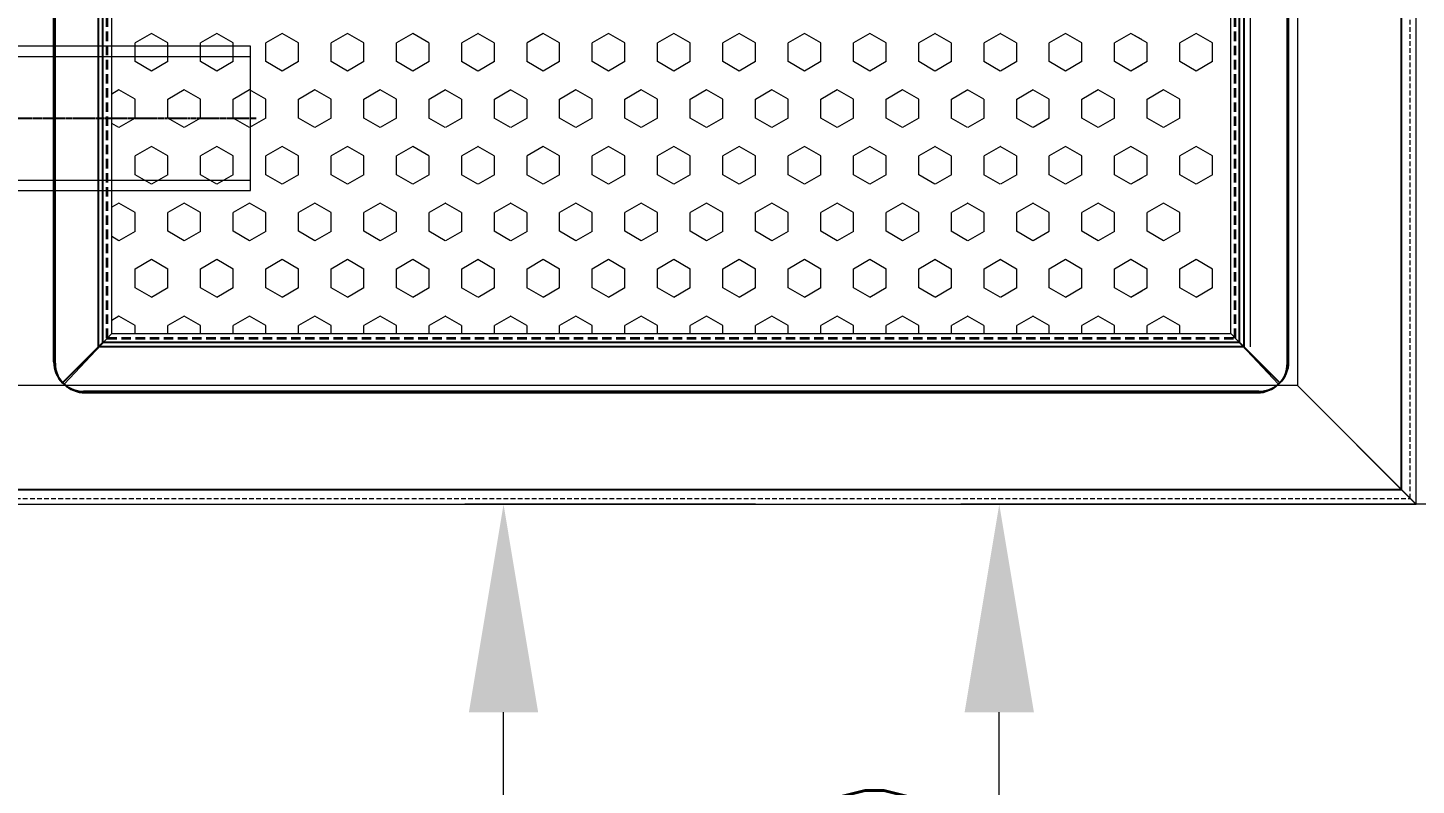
# Model space of a CAD drawing. Header units: millimetres. Extents: x -32759 to 129432, y 390 to 54305.
# Drawn here: x 17200 to 17667.8, y 26353.6 to 26608.7 of the extents above; entities that cross this region are included whole.
import ezdxf

# ---------------------------------------------------------------- set-up
doc = ezdxf.new("R2010")
doc.units = ezdxf.units.MM
for name, pattern in [('CENTER', [2, 1.25, -0.25, 0.25, -0.25]), ('HIDDEN', [0.375, 0.25, -0.125]), ('HIDDEN2', [4.7625, 3.175, -1.5875])]:
    doc.linetypes.add(name, pattern=pattern)
for name, color, linetype in [('01b', 30, 'Continuous'), ('CL', 1, 'CENTER'), ('HL', 2, 'HIDDEN')]:
    doc.layers.add(name, color=color, linetype=linetype)
doc.layers.add('_BODY', color=7, linetype='Continuous', lineweight=13)
doc.layers.add('숨은선', color=2, linetype='HIDDEN2', lineweight=35)
doc.styles.add('ROAMNS', font='romans.shx', dxfattribs={"width": 0.8, "bigfont": 'whgtxt.shx'})
doc.styles.get("Standard").update_dxf_attribs({"font": 'arial.ttf'})
doc.dimstyles.new('20 작은 한덕_도면칫수', dxfattribs={"dimscale": 20, "dimtxt": 3.3, "dimasz": 3.5, "dimexe": 0.65, "dimexo": 1.25, "dimgap": 1, "dimtad": 1, "dimdec": 0, "dimdsep": 46, "dimtxsty": 'ROAMNS', "dimcen": 0, "dimclrd": 7, "dimclre": 7, "dimclrt": 2, "dimadec": 0, "dimazin": 2, "dimtp": 0.1, "dimtm": 0.1, "dimtfac": 0.71, "dimtdec": 0, "dimtmove": 0, "dimatfit": 3, "dimfxl": 1, "dimlwd": -1, "dimlwe": -1, "dimarcsym": 1})
doc.dimstyles.new('AM_ISO$0', dxfattribs={"dimtxt": 3.5, "dimasz": 3.5, "dimexe": 1, "dimexo": 1, "dimgap": 1.5, "dimtad": 1, "dimdsep": 46, "dimtxsty": 'Standard', "dimcen": 0, "dimclrd": 256, "dimclre": 256, "dimclrt": 2, "dimadec": 0, "dimazin": 2, "dimtp": 0.1, "dimtm": 0.1, "dimtfac": 0.71, "dimtdec": 3, "dimtmove": 0, "dimatfit": 3, "dimfxl": 1, "dimlwd": -1, "dimlwe": -1, "dimarcsym": 1})

# ---------------------------------------------------------------- blocks, each defined once
blk = doc.blocks.new('A$C20826636')
at = {"ltscale": 0.5}
for p, q in [((2, 48.6), (202, 48.6)), ((2, 0), (2, 48.6)), ((202, 48.6), (202, 0)), ((2, 45.1), (202, 45.1)), ((2, 3.5), (202, 3.5)), ((202, 0), (2, 0))]:
    blk.add_line(p, q, dxfattribs=at)
at = {"layer": 'CL', "ltscale": 0.5}
blk.add_line((0, 24.3), (204, 24.3), dxfattribs=at)
blk = doc.blocks.new('asdfsdfasfas')
at = {"ltscale": 0.5}
for p, q in [((495957.7, 303672.6), (495971.27, 303659.03)), ((495964.77, 303675.53), (496282.77, 303675.53)), ((496276.27, 303659.03), (496289.84, 303672.6)), ((495954.77, 303269.53), (495954.77, 303665.53)), ((496292.77, 303269.53), (496292.77, 303665.53)), ((495969.77, 303660.53), (496277.77, 303660.53)), ((495969.77, 303274.53), (495969.77, 303660.53)), ((495971.27, 303659.03), (496276.27, 303659.03)), ((495971.27, 303276.03), (495971.27, 303659.03)), ((496276.27, 303276.03), (496276.27, 303659.03)), ((496277.77, 303274.53), (496277.77, 303660.53)), ((495957.7, 303262.46), (495971.27, 303276.03)), ((495971.27, 303276.03), (496276.27, 303276.03)), ((496276.27, 303276.03), (496289.84, 303262.46)), ((495969.77, 303274.53), (496277.77, 303274.53)), ((495964.77, 303259.53), (496282.77, 303259.53))]:
    blk.add_line(p, q, dxfattribs=at)
for centre, start, end in [((495964.77, 303665.53), 90, 180), ((496282.77, 303665.53), 0, 90), ((495964.77, 303269.53), 180, 270), ((496282.77, 303269.53), 270, 0)]:
    blk.add_arc(centre, 10, start, end, dxfattribs=at)
blk = doc.blocks.new('asdfasfdsafasf')
for p, q in [((497257, 304933.04), (497576, 304933.04)), ((497267, 304914.04), (497249.93, 304930.11)), ((497247, 304923.04), (497247, 304528.04)), ((497267, 304914.04), (497267, 304537.04)), ((497267, 304914.04), (497267, 304537.04)), ((497267, 304537.04), (497249.93, 304520.97)), ((497267, 304537.04), (497566, 304537.04)), ((497267, 304537.04), (497566, 304537.04)), ((497257, 304518.04), (497576, 304518.04))]:
    blk.add_line(p, q)
at = {"ltscale": 0.5}
blk.add_line((497267, 304914.04), (497566, 304914.04), dxfattribs=at)
at = {"color": 1}
for p, q in [((497272.86, 304911.62), (497271.46, 304914.04)), ((497298.27, 304911.64), (497299.66, 304914.04)), ((497310.96, 304911.62), (497309.56, 304914.04)), ((497336.37, 304911.64), (497337.76, 304914.04)), ((497349.06, 304911.62), (497347.66, 304914.04)), ((497269.7, 304906.14), (497272.87, 304911.64)), ((497301.43, 304906.12), (497298.26, 304911.62)), ((497307.8, 304906.14), (497310.97, 304911.64)), ((497339.53, 304906.12), (497336.36, 304911.62)), ((497345.9, 304906.14), (497349.07, 304911.64)), ((497267, 304906.12), (497269.71, 304906.12)), ((497279.22, 304900.65), (497282.4, 304906.14)), ((497282.41, 304906.12), (497288.76, 304906.12)), ((497291.91, 304900.62), (497288.73, 304906.12)), ((497301.46, 304906.12), (497307.81, 304906.12)), ((497317.32, 304900.65), (497320.5, 304906.14)), ((497320.51, 304906.12), (497326.86, 304906.12)), ((497330.01, 304900.62), (497326.83, 304906.12)), ((497339.56, 304906.12), (497345.91, 304906.12)), ((497355.42, 304900.65), (497358.6, 304906.14)), ((497358.61, 304906.12), (497364.96, 304906.12)), ((497368.11, 304900.62), (497364.93, 304906.12)), ((497282.38, 304895.12), (497279.21, 304900.62)), ((497288.75, 304895.15), (497291.92, 304900.65)), ((497320.48, 304895.12), (497317.31, 304900.62)), ((497326.85, 304895.15), (497330.02, 304900.65)), ((497358.58, 304895.12), (497355.41, 304900.62)), ((497364.95, 304895.15), (497368.12, 304900.65)), ((497267, 304895.12), (497269.71, 304895.12)), ((497272.86, 304889.62), (497269.68, 304895.12)), ((497282.41, 304895.12), (497288.76, 304895.12)), ((497298.27, 304889.65), (497301.45, 304895.15)), ((497301.46, 304895.12), (497307.81, 304895.12)), ((497310.96, 304889.62), (497307.78, 304895.12)), ((497320.51, 304895.12), (497326.86, 304895.12)), ((497336.37, 304889.65), (497339.55, 304895.15)), ((497339.56, 304895.12), (497345.91, 304895.12)), ((497349.06, 304889.62), (497345.88, 304895.12)), ((497358.61, 304895.12), (497364.96, 304895.12)), ((497269.7, 304884.15), (497272.87, 304889.65)), ((497301.43, 304884.12), (497298.26, 304889.62)), ((497307.8, 304884.15), (497310.97, 304889.65)), ((497339.53, 304884.12), (497336.36, 304889.62)), ((497345.9, 304884.15), (497349.07, 304889.65)), ((497267, 304884.12), (497269.71, 304884.12)), ((497279.22, 304878.65), (497282.4, 304884.15)), ((497282.41, 304884.12), (497288.76, 304884.12)), ((497291.91, 304878.62), (497288.73, 304884.12)), ((497301.46, 304884.12), (497307.81, 304884.12)), ((497317.32, 304878.65), (497320.5, 304884.15)), ((497320.51, 304884.12), (497326.86, 304884.12)), ((497330.01, 304878.62), (497326.83, 304884.12)), ((497339.56, 304884.12), (497345.91, 304884.12)), ((497355.42, 304878.65), (497358.6, 304884.15)), ((497358.61, 304884.12), (497364.96, 304884.12)), ((497368.11, 304878.62), (497364.93, 304884.12)), ((497282.38, 304873.12), (497279.21, 304878.62)), ((497288.75, 304873.15), (497291.92, 304878.65)), ((497320.48, 304873.12), (497317.31, 304878.62)), ((497326.85, 304873.15), (497330.02, 304878.65)), ((497358.58, 304873.12), (497355.41, 304878.62)), ((497364.95, 304873.15), (497368.12, 304878.65)), ((497267, 304873.12), (497269.71, 304873.12)), ((497272.86, 304867.62), (497269.68, 304873.12)), ((497282.41, 304873.12), (497288.76, 304873.12)), ((497298.27, 304867.65), (497301.45, 304873.15)), ((497301.46, 304873.12), (497307.81, 304873.12)), ((497310.96, 304867.62), (497307.78, 304873.12)), ((497320.51, 304873.12), (497326.86, 304873.12)), ((497336.37, 304867.65), (497339.55, 304873.15)), ((497339.56, 304873.12), (497345.91, 304873.12)), ((497349.06, 304867.62), (497345.88, 304873.12)), ((497358.61, 304873.12), (497364.96, 304873.12)), ((497269.7, 304862.15), (497272.87, 304867.65)), ((497301.43, 304862.13), (497298.26, 304867.62)), ((497307.8, 304862.15), (497310.97, 304867.65)), ((497339.53, 304862.13), (497336.36, 304867.62)), ((497345.9, 304862.15), (497349.07, 304867.65)), ((497267, 304862.12), (497269.71, 304862.12)), ((497279.22, 304856.65), (497282.4, 304862.15)), ((497282.41, 304862.12), (497288.76, 304862.12)), ((497291.91, 304856.63), (497288.73, 304862.13)), ((497301.46, 304862.12), (497307.81, 304862.12)), ((497317.32, 304856.65), (497320.5, 304862.15)), ((497320.51, 304862.12), (497326.86, 304862.12)), ((497330.01, 304856.63), (497326.83, 304862.13)), ((497339.56, 304862.12), (497345.91, 304862.12)), ((497355.42, 304856.65), (497358.6, 304862.15)), ((497358.61, 304862.12), (497364.96, 304862.12)), ((497368.11, 304856.63), (497364.93, 304862.13)), ((497282.38, 304851.13), (497279.21, 304856.63)), ((497288.75, 304851.15), (497291.92, 304856.65)), ((497320.48, 304851.13), (497317.31, 304856.63)), ((497326.85, 304851.15), (497330.02, 304856.65)), ((497358.58, 304851.13), (497355.41, 304856.63)), ((497364.95, 304851.15), (497368.12, 304856.65)), ((497267, 304851.12), (497269.71, 304851.12)), ((497272.86, 304845.63), (497269.68, 304851.13)), ((497282.41, 304851.12), (497288.76, 304851.12)), ((497298.27, 304845.65), (497301.45, 304851.15)), ((497301.46, 304851.12), (497307.81, 304851.12)), ((497310.96, 304845.63), (497307.78, 304851.13)), ((497320.51, 304851.12), (497326.86, 304851.12)), ((497336.37, 304845.65), (497339.55, 304851.15)), ((497339.56, 304851.12), (497345.91, 304851.12)), ((497349.06, 304845.63), (497345.88, 304851.13)), ((497358.61, 304851.12), (497364.96, 304851.12)), ((497269.7, 304840.15), (497272.87, 304845.65)), ((497301.43, 304840.13), (497298.26, 304845.63)), ((497307.8, 304840.15), (497310.97, 304845.65)), ((497339.53, 304840.13), (497336.36, 304845.63)), ((497345.9, 304840.15), (497349.07, 304845.65)), ((497267, 304840.13), (497269.71, 304840.13)), ((497279.22, 304834.65), (497282.4, 304840.15)), ((497282.41, 304840.13), (497288.76, 304840.13)), ((497291.91, 304834.63), (497288.73, 304840.13)), ((497301.46, 304840.13), (497307.81, 304840.13)), ((497317.32, 304834.65), (497320.5, 304840.15)), ((497320.51, 304840.13), (497326.86, 304840.13)), ((497330.01, 304834.63), (497326.83, 304840.13)), ((497339.56, 304840.13), (497345.91, 304840.13)), ((497355.42, 304834.65), (497358.6, 304840.15)), ((497358.61, 304840.13), (497364.96, 304840.13)), ((497368.11, 304834.63), (497364.93, 304840.13)), ((497282.38, 304829.13), (497279.21, 304834.63)), ((497288.75, 304829.15), (497291.92, 304834.65)), ((497320.48, 304829.13), (497317.31, 304834.63)), ((497326.85, 304829.15), (497330.02, 304834.65)), ((497358.58, 304829.13), (497355.41, 304834.63)), ((497364.95, 304829.15), (497368.12, 304834.65)), ((497267, 304829.13), (497269.71, 304829.13)), ((497272.86, 304823.63), (497269.68, 304829.13)), ((497282.41, 304829.13), (497288.76, 304829.13)), ((497298.27, 304823.66), (497301.45, 304829.15)), ((497301.46, 304829.13), (497307.81, 304829.13)), ((497310.96, 304823.63), (497307.78, 304829.13)), ((497320.51, 304829.13), (497326.86, 304829.13)), ((497336.37, 304823.66), (497339.55, 304829.15)), ((497339.56, 304829.13), (497345.91, 304829.13)), ((497349.06, 304823.63), (497345.88, 304829.13)), ((497358.61, 304829.13), (497364.96, 304829.13)), ((497269.7, 304818.16), (497272.87, 304823.66)), ((497301.43, 304818.13), (497298.26, 304823.63)), ((497307.8, 304818.16), (497310.97, 304823.66)), ((497339.53, 304818.13), (497336.36, 304823.63)), ((497345.9, 304818.16), (497349.07, 304823.66)), ((497267, 304818.13), (497269.71, 304818.13)), ((497279.22, 304812.66), (497282.4, 304818.16)), ((497282.41, 304818.13), (497288.76, 304818.13)), ((497291.91, 304812.63), (497288.73, 304818.13)), ((497301.46, 304818.13), (497307.81, 304818.13)), ((497317.32, 304812.66), (497320.5, 304818.16)), ((497320.51, 304818.13), (497326.86, 304818.13)), ((497330.01, 304812.63), (497326.83, 304818.13)), ((497339.56, 304818.13), (497345.91, 304818.13)), ((497355.42, 304812.66), (497358.6, 304818.16)), ((497358.61, 304818.13), (497364.96, 304818.13)), ((497368.11, 304812.63), (497364.93, 304818.13)), ((497282.38, 304807.13), (497279.21, 304812.63)), ((497288.75, 304807.16), (497291.92, 304812.66)), ((497320.48, 304807.13), (497317.31, 304812.63)), ((497326.85, 304807.16), (497330.02, 304812.66)), ((497358.58, 304807.13), (497355.41, 304812.63)), ((497364.95, 304807.16), (497368.12, 304812.66)), ((497267, 304807.13), (497269.71, 304807.13)), ((497272.86, 304801.63), (497269.68, 304807.13)), ((497282.41, 304807.13), (497288.76, 304807.13)), ((497298.27, 304801.66), (497301.45, 304807.16)), ((497301.46, 304807.13), (497307.81, 304807.13)), ((497310.96, 304801.63), (497307.78, 304807.13)), ((497320.51, 304807.13), (497326.86, 304807.13)), ((497336.37, 304801.66), (497339.55, 304807.16)), ((497339.56, 304807.13), (497345.91, 304807.13)), ((497349.06, 304801.63), (497345.88, 304807.13)), ((497358.61, 304807.13), (497364.96, 304807.13)), ((497269.7, 304796.16), (497272.87, 304801.66)), ((497301.43, 304796.13), (497298.26, 304801.63)), ((497307.8, 304796.16), (497310.97, 304801.66)), ((497339.53, 304796.13), (497336.36, 304801.63)), ((497345.9, 304796.16), (497349.07, 304801.66)), ((497267, 304796.13), (497269.71, 304796.13)), ((497279.22, 304790.66), (497282.4, 304796.16)), ((497282.41, 304796.13), (497288.76, 304796.13)), ((497291.91, 304790.63), (497288.73, 304796.13)), ((497301.46, 304796.13), (497307.81, 304796.13)), ((497317.32, 304790.66), (497320.5, 304796.16)), ((497320.51, 304796.13), (497326.86, 304796.13)), ((497330.01, 304790.63), (497326.83, 304796.13)), ((497339.56, 304796.13), (497345.91, 304796.13)), ((497355.42, 304790.66), (497358.6, 304796.16)), ((497358.61, 304796.13), (497364.96, 304796.13)), ((497368.11, 304790.63), (497364.93, 304796.13)), ((497282.38, 304785.14), (497279.21, 304790.63)), ((497288.75, 304785.16), (497291.92, 304790.66)), ((497320.48, 304785.14), (497317.31, 304790.63)), ((497326.85, 304785.16), (497330.02, 304790.66)), ((497358.58, 304785.14), (497355.41, 304790.63)), ((497364.95, 304785.16), (497368.12, 304790.66)), ((497267, 304785.13), (497269.71, 304785.13)), ((497272.86, 304779.64), (497269.68, 304785.14)), ((497282.41, 304785.13), (497288.76, 304785.13)), ((497298.27, 304779.66), (497301.45, 304785.16)), ((497301.46, 304785.13), (497307.81, 304785.13)), ((497310.96, 304779.64), (497307.78, 304785.14)), ((497320.51, 304785.13), (497326.86, 304785.13)), ((497336.37, 304779.66), (497339.55, 304785.16)), ((497339.56, 304785.13), (497345.91, 304785.13)), ((497349.06, 304779.64), (497345.88, 304785.14)), ((497358.61, 304785.13), (497364.96, 304785.13)), ((497269.7, 304774.16), (497272.87, 304779.66)), ((497301.43, 304774.14), (497298.26, 304779.64)), ((497307.8, 304774.16), (497310.97, 304779.66)), ((497339.53, 304774.14), (497336.36, 304779.64)), ((497345.9, 304774.16), (497349.07, 304779.66)), ((497267, 304774.13), (497269.71, 304774.13)), ((497279.22, 304768.66), (497282.4, 304774.16)), ((497282.41, 304774.13), (497288.76, 304774.13)), ((497291.91, 304768.64), (497288.73, 304774.14)), ((497301.46, 304774.13), (497307.81, 304774.13)), ((497317.32, 304768.66), (497320.5, 304774.16)), ((497320.51, 304774.13), (497326.86, 304774.13)), ((497330.01, 304768.64), (497326.83, 304774.14)), ((497339.56, 304774.13), (497345.91, 304774.13)), ((497355.42, 304768.66), (497358.6, 304774.16)), ((497358.61, 304774.13), (497364.96, 304774.13)), ((497368.11, 304768.64), (497364.93, 304774.14)), ((497282.38, 304763.14), (497279.21, 304768.64)), ((497288.75, 304763.16), (497291.92, 304768.66)), ((497320.48, 304763.14), (497317.31, 304768.64)), ((497326.85, 304763.16), (497330.02, 304768.66)), ((497358.58, 304763.14), (497355.41, 304768.64)), ((497364.95, 304763.16), (497368.12, 304768.66)), ((497267, 304763.14), (497269.71, 304763.14)), ((497272.86, 304757.64), (497269.68, 304763.14)), ((497282.41, 304763.14), (497288.76, 304763.14)), ((497298.27, 304757.66), (497301.45, 304763.16)), ((497301.46, 304763.14), (497307.81, 304763.14)), ((497310.96, 304757.64), (497307.78, 304763.14)), ((497320.51, 304763.14), (497326.86, 304763.14)), ((497336.37, 304757.66), (497339.55, 304763.16)), ((497339.56, 304763.14), (497345.91, 304763.14)), ((497349.06, 304757.64), (497345.88, 304763.14)), ((497358.61, 304763.14), (497364.96, 304763.14)), ((497269.7, 304752.17), (497272.87, 304757.66)), ((497301.43, 304752.14), (497298.26, 304757.64)), ((497307.8, 304752.17), (497310.97, 304757.66)), ((497339.53, 304752.14), (497336.36, 304757.64)), ((497345.9, 304752.17), (497349.07, 304757.66)), ((497267, 304752.14), (497269.71, 304752.14)), ((497279.22, 304746.67), (497282.4, 304752.17)), ((497282.41, 304752.14), (497288.76, 304752.14)), ((497291.91, 304746.64), (497288.73, 304752.14)), ((497301.46, 304752.14), (497307.81, 304752.14)), ((497317.32, 304746.67), (497320.5, 304752.17)), ((497320.51, 304752.14), (497326.86, 304752.14)), ((497330.01, 304746.64), (497326.83, 304752.14)), ((497339.56, 304752.14), (497345.91, 304752.14)), ((497355.42, 304746.67), (497358.6, 304752.17)), ((497358.61, 304752.14), (497364.96, 304752.14)), ((497368.11, 304746.64), (497364.93, 304752.14)), ((497282.38, 304741.14), (497279.21, 304746.64)), ((497288.75, 304741.17), (497291.92, 304746.67)), ((497320.48, 304741.14), (497317.31, 304746.64)), ((497326.85, 304741.17), (497330.02, 304746.67)), ((497358.58, 304741.14), (497355.41, 304746.64)), ((497364.95, 304741.17), (497368.12, 304746.67)), ((497267, 304741.14), (497269.71, 304741.14)), ((497272.86, 304735.64), (497269.68, 304741.14)), ((497282.41, 304741.14), (497288.76, 304741.14)), ((497298.27, 304735.67), (497301.45, 304741.17)), ((497301.46, 304741.14), (497307.81, 304741.14)), ((497310.96, 304735.64), (497307.78, 304741.14)), ((497320.51, 304741.14), (497326.86, 304741.14)), ((497336.37, 304735.67), (497339.55, 304741.17)), ((497339.56, 304741.14), (497345.91, 304741.14)), ((497349.06, 304735.64), (497345.88, 304741.14)), ((497358.61, 304741.14), (497364.96, 304741.14)), ((497269.7, 304730.17), (497272.87, 304735.67)), ((497301.43, 304730.14), (497298.26, 304735.64)), ((497307.8, 304730.17), (497310.97, 304735.67)), ((497339.53, 304730.14), (497336.36, 304735.64)), ((497345.9, 304730.17), (497349.07, 304735.67)), ((497267, 304730.14), (497269.71, 304730.14)), ((497279.22, 304724.67), (497282.4, 304730.17)), ((497282.41, 304730.14), (497288.76, 304730.14)), ((497291.91, 304724.64), (497288.73, 304730.14)), ((497301.46, 304730.14), (497307.81, 304730.14)), ((497317.32, 304724.67), (497320.5, 304730.17)), ((497320.51, 304730.14), (497326.86, 304730.14)), ((497330.01, 304724.64), (497326.83, 304730.14)), ((497339.56, 304730.14), (497345.91, 304730.14)), ((497355.42, 304724.67), (497358.6, 304730.17)), ((497358.61, 304730.14), (497364.96, 304730.14)), ((497368.11, 304724.64), (497364.93, 304730.14)), ((497282.38, 304719.14), (497279.21, 304724.64)), ((497288.75, 304719.17), (497291.92, 304724.67)), ((497320.48, 304719.14), (497317.31, 304724.64)), ((497326.85, 304719.17), (497330.02, 304724.67)), ((497358.58, 304719.14), (497355.41, 304724.64)), ((497364.95, 304719.17), (497368.12, 304724.67)), ((497267, 304719.14), (497269.71, 304719.14)), ((497272.86, 304713.64), (497269.68, 304719.14)), ((497282.41, 304719.14), (497288.76, 304719.14)), ((497298.27, 304713.67), (497301.45, 304719.17)), ((497301.46, 304719.14), (497307.81, 304719.14)), ((497310.96, 304713.64), (497307.78, 304719.14)), ((497320.51, 304719.14), (497326.86, 304719.14)), ((497336.37, 304713.67), (497339.55, 304719.17)), ((497339.56, 304719.14), (497345.91, 304719.14)), ((497349.06, 304713.64), (497345.88, 304719.14)), ((497358.61, 304719.14), (497364.96, 304719.14)), ((497269.7, 304708.17), (497272.87, 304713.67)), ((497301.43, 304708.15), (497298.26, 304713.64)), ((497307.8, 304708.17), (497310.97, 304713.67)), ((497339.53, 304708.15), (497336.36, 304713.64)), ((497345.9, 304708.17), (497349.07, 304713.67)), ((497267, 304708.14), (497269.71, 304708.14)), ((497279.22, 304702.67), (497282.4, 304708.17)), ((497282.41, 304708.14), (497288.76, 304708.14)), ((497291.91, 304702.65), (497288.73, 304708.15)), ((497301.46, 304708.14), (497307.81, 304708.14)), ((497317.32, 304702.67), (497320.5, 304708.17)), ((497320.51, 304708.14), (497326.86, 304708.14)), ((497330.01, 304702.65), (497326.83, 304708.15)), ((497339.56, 304708.14), (497345.91, 304708.14)), ((497355.42, 304702.67), (497358.6, 304708.17)), ((497358.61, 304708.14), (497364.96, 304708.14)), ((497368.11, 304702.65), (497364.93, 304708.15)), ((497282.38, 304697.15), (497279.21, 304702.65)), ((497288.75, 304697.17), (497291.92, 304702.67)), ((497320.48, 304697.15), (497317.31, 304702.65)), ((497326.85, 304697.17), (497330.02, 304702.67)), ((497358.58, 304697.15), (497355.41, 304702.65)), ((497364.95, 304697.17), (497368.12, 304702.67)), ((497267, 304697.14), (497269.71, 304697.14)), ((497272.86, 304691.65), (497269.68, 304697.15)), ((497282.41, 304697.14), (497288.76, 304697.14)), ((497298.27, 304691.67), (497301.45, 304697.17)), ((497301.46, 304697.14), (497307.81, 304697.14)), ((497310.96, 304691.65), (497307.78, 304697.15)), ((497320.51, 304697.14), (497326.86, 304697.14)), ((497336.37, 304691.67), (497339.55, 304697.17)), ((497339.56, 304697.14), (497345.91, 304697.14)), ((497349.06, 304691.65), (497345.88, 304697.15)), ((497358.61, 304697.14), (497364.96, 304697.14)), ((497269.7, 304686.17), (497272.87, 304691.67)), ((497301.43, 304686.15), (497298.26, 304691.65)), ((497307.8, 304686.17), (497310.97, 304691.67)), ((497339.53, 304686.15), (497336.36, 304691.65)), ((497345.9, 304686.17), (497349.07, 304691.67)), ((497267, 304686.15), (497269.71, 304686.15)), ((497279.22, 304680.67), (497282.4, 304686.17)), ((497282.41, 304686.15), (497288.76, 304686.15)), ((497291.91, 304680.65), (497288.73, 304686.15)), ((497301.46, 304686.15), (497307.81, 304686.15)), ((497317.32, 304680.67), (497320.5, 304686.17)), ((497320.51, 304686.15), (497326.86, 304686.15)), ((497330.01, 304680.65), (497326.83, 304686.15)), ((497339.56, 304686.15), (497345.91, 304686.15)), ((497355.42, 304680.67), (497358.6, 304686.17)), ((497358.61, 304686.15), (497364.96, 304686.15)), ((497368.11, 304680.65), (497364.93, 304686.15)), ((497282.38, 304675.15), (497279.21, 304680.65)), ((497288.75, 304675.18), (497291.92, 304680.67)), ((497320.48, 304675.15), (497317.31, 304680.65)), ((497326.85, 304675.18), (497330.02, 304680.67)), ((497358.58, 304675.15), (497355.41, 304680.65)), ((497364.95, 304675.18), (497368.12, 304680.67)), ((497267, 304675.15), (497269.71, 304675.15)), ((497272.86, 304669.65), (497269.68, 304675.15)), ((497282.41, 304675.15), (497288.76, 304675.15)), ((497298.27, 304669.68), (497301.45, 304675.18)), ((497301.46, 304675.15), (497307.81, 304675.15)), ((497310.96, 304669.65), (497307.78, 304675.15)), ((497320.51, 304675.15), (497326.86, 304675.15)), ((497336.37, 304669.68), (497339.55, 304675.18)), ((497339.56, 304675.15), (497345.91, 304675.15)), ((497349.06, 304669.65), (497345.88, 304675.15)), ((497358.61, 304675.15), (497364.96, 304675.15)), ((497269.7, 304664.18), (497272.87, 304669.68)), ((497301.43, 304664.15), (497298.26, 304669.65)), ((497307.8, 304664.18), (497310.97, 304669.68)), ((497339.53, 304664.15), (497336.36, 304669.65)), ((497345.9, 304664.18), (497349.07, 304669.68)), ((497267, 304664.15), (497269.71, 304664.15)), ((497279.22, 304658.68), (497282.4, 304664.18)), ((497282.41, 304664.15), (497288.76, 304664.15)), ((497291.91, 304658.65), (497288.73, 304664.15)), ((497301.46, 304664.15), (497307.81, 304664.15)), ((497317.32, 304658.68), (497320.5, 304664.18)), ((497320.51, 304664.15), (497326.86, 304664.15)), ((497330.01, 304658.65), (497326.83, 304664.15)), ((497339.56, 304664.15), (497345.91, 304664.15)), ((497355.42, 304658.68), (497358.6, 304664.18)), ((497358.61, 304664.15), (497364.96, 304664.15)), ((497368.11, 304658.65), (497364.93, 304664.15)), ((497282.38, 304653.15), (497279.21, 304658.65)), ((497288.75, 304653.18), (497291.92, 304658.68)), ((497320.48, 304653.15), (497317.31, 304658.65)), ((497326.85, 304653.18), (497330.02, 304658.68)), ((497358.58, 304653.15), (497355.41, 304658.65)), ((497364.95, 304653.18), (497368.12, 304658.68)), ((497267, 304653.15), (497269.71, 304653.15)), ((497272.86, 304647.65), (497269.68, 304653.15)), ((497282.41, 304653.15), (497288.76, 304653.15)), ((497298.27, 304647.68), (497301.45, 304653.18)), ((497301.46, 304653.15), (497307.81, 304653.15)), ((497310.96, 304647.65), (497307.78, 304653.15)), ((497320.51, 304653.15), (497326.86, 304653.15)), ((497336.37, 304647.68), (497339.55, 304653.18)), ((497339.56, 304653.15), (497345.91, 304653.15)), ((497349.06, 304647.65), (497345.88, 304653.15)), ((497358.61, 304653.15), (497364.96, 304653.15)), ((497269.7, 304642.18), (497272.87, 304647.68)), ((497301.43, 304642.15), (497298.26, 304647.65)), ((497307.8, 304642.18), (497310.97, 304647.68)), ((497339.53, 304642.15), (497336.36, 304647.65)), ((497345.9, 304642.18), (497349.07, 304647.68)), ((497267, 304642.15), (497269.71, 304642.15)), ((497279.22, 304636.68), (497282.4, 304642.18)), ((497282.41, 304642.15), (497288.76, 304642.15)), ((497291.91, 304636.66), (497288.73, 304642.15)), ((497301.46, 304642.15), (497307.81, 304642.15)), ((497317.32, 304636.68), (497320.5, 304642.18)), ((497320.51, 304642.15), (497326.86, 304642.15)), ((497330.01, 304636.66), (497326.83, 304642.15)), ((497339.56, 304642.15), (497345.91, 304642.15)), ((497355.42, 304636.68), (497358.6, 304642.18)), ((497358.61, 304642.15), (497364.96, 304642.15)), ((497368.11, 304636.66), (497364.93, 304642.15)), ((497282.38, 304631.16), (497279.21, 304636.66)), ((497288.75, 304631.18), (497291.92, 304636.68)), ((497320.48, 304631.16), (497317.31, 304636.66)), ((497326.85, 304631.18), (497330.02, 304636.68)), ((497358.58, 304631.16), (497355.41, 304636.66)), ((497364.95, 304631.18), (497368.12, 304636.68)), ((497267, 304631.15), (497269.71, 304631.15)), ((497272.86, 304625.66), (497269.68, 304631.16)), ((497282.41, 304631.15), (497288.76, 304631.15)), ((497298.27, 304625.68), (497301.45, 304631.18)), ((497301.46, 304631.15), (497307.81, 304631.15)), ((497310.96, 304625.66), (497307.78, 304631.16)), ((497320.51, 304631.15), (497326.86, 304631.15)), ((497336.37, 304625.68), (497339.55, 304631.18)), ((497339.56, 304631.15), (497345.91, 304631.15)), ((497349.06, 304625.66), (497345.88, 304631.16)), ((497358.61, 304631.15), (497364.96, 304631.15)), ((497269.7, 304620.18), (497272.87, 304625.68)), ((497301.43, 304620.16), (497298.26, 304625.66)), ((497307.8, 304620.18), (497310.97, 304625.68)), ((497339.53, 304620.16), (497336.36, 304625.66)), ((497345.9, 304620.18), (497349.07, 304625.68)), ((497267, 304620.16), (497269.71, 304620.16)), ((497279.22, 304614.68), (497282.4, 304620.18)), ((497282.41, 304620.16), (497288.76, 304620.16)), ((497291.91, 304614.66), (497288.73, 304620.16)), ((497301.46, 304620.16), (497307.81, 304620.16)), ((497317.32, 304614.68), (497320.5, 304620.18)), ((497320.51, 304620.16), (497326.86, 304620.16)), ((497330.01, 304614.66), (497326.83, 304620.16)), ((497339.56, 304620.16), (497345.91, 304620.16)), ((497355.42, 304614.68), (497358.6, 304620.18)), ((497358.61, 304620.16), (497364.96, 304620.16)), ((497368.11, 304614.66), (497364.93, 304620.16)), ((497282.38, 304609.16), (497279.21, 304614.66)), ((497288.75, 304609.18), (497291.92, 304614.68)), ((497320.48, 304609.16), (497317.31, 304614.66)), ((497326.85, 304609.18), (497330.02, 304614.68)), ((497358.58, 304609.16), (497355.41, 304614.66)), ((497364.95, 304609.18), (497368.12, 304614.68)), ((497267, 304609.16), (497269.71, 304609.16)), ((497272.86, 304603.66), (497269.68, 304609.16)), ((497282.41, 304609.16), (497288.76, 304609.16)), ((497298.27, 304603.69), (497301.45, 304609.18)), ((497301.46, 304609.16), (497307.81, 304609.16)), ((497310.96, 304603.66), (497307.78, 304609.16)), ((497320.51, 304609.16), (497326.86, 304609.16)), ((497336.37, 304603.69), (497339.55, 304609.18)), ((497339.56, 304609.16), (497345.91, 304609.16)), ((497349.06, 304603.66), (497345.88, 304609.16)), ((497358.61, 304609.16), (497364.96, 304609.16)), ((497269.7, 304598.19), (497272.87, 304603.69)), ((497301.43, 304598.16), (497298.26, 304603.66)), ((497307.8, 304598.19), (497310.97, 304603.69)), ((497339.53, 304598.16), (497336.36, 304603.66)), ((497345.9, 304598.19), (497349.07, 304603.69)), ((497267, 304598.16), (497269.71, 304598.16)), ((497279.22, 304592.69), (497282.4, 304598.19)), ((497282.41, 304598.16), (497288.76, 304598.16)), ((497291.91, 304592.66), (497288.73, 304598.16)), ((497301.46, 304598.16), (497307.81, 304598.16)), ((497317.32, 304592.69), (497320.5, 304598.19)), ((497320.51, 304598.16), (497326.86, 304598.16)), ((497330.01, 304592.66), (497326.83, 304598.16)), ((497339.56, 304598.16), (497345.91, 304598.16)), ((497355.42, 304592.69), (497358.6, 304598.19)), ((497358.61, 304598.16), (497364.96, 304598.16)), ((497368.11, 304592.66), (497364.93, 304598.16)), ((497282.38, 304587.16), (497279.21, 304592.66)), ((497288.75, 304587.19), (497291.92, 304592.69)), ((497320.48, 304587.16), (497317.31, 304592.66)), ((497326.85, 304587.19), (497330.02, 304592.69)), ((497358.58, 304587.16), (497355.41, 304592.66)), ((497364.95, 304587.19), (497368.12, 304592.69)), ((497267, 304587.16), (497269.71, 304587.16)), ((497272.86, 304581.66), (497269.68, 304587.16)), ((497282.41, 304587.16), (497288.76, 304587.16)), ((497298.27, 304581.69), (497301.45, 304587.19)), ((497301.46, 304587.16), (497307.81, 304587.16)), ((497310.96, 304581.66), (497307.78, 304587.16)), ((497320.51, 304587.16), (497326.86, 304587.16)), ((497336.37, 304581.69), (497339.55, 304587.19)), ((497339.56, 304587.16), (497345.91, 304587.16)), ((497349.06, 304581.66), (497345.88, 304587.16)), ((497358.61, 304587.16), (497364.96, 304587.16)), ((497269.7, 304576.19), (497272.87, 304581.69)), ((497301.43, 304576.16), (497298.26, 304581.66)), ((497307.8, 304576.19), (497310.97, 304581.69)), ((497339.53, 304576.16), (497336.36, 304581.66)), ((497345.9, 304576.19), (497349.07, 304581.69)), ((497267, 304576.16), (497269.71, 304576.16)), ((497267, 304576.16), (497269.71, 304576.16)), ((497279.22, 304570.69), (497282.4, 304576.19)), ((497279.22, 304570.69), (497282.4, 304576.19)), ((497282.41, 304576.16), (497288.76, 304576.16)), ((497282.41, 304576.16), (497288.76, 304576.16)), ((497291.91, 304570.66), (497288.73, 304576.16)), ((497291.91, 304570.66), (497288.73, 304576.16)), ((497301.46, 304576.16), (497307.81, 304576.16)), ((497301.46, 304576.16), (497307.81, 304576.16)), ((497317.32, 304570.69), (497320.5, 304576.19)), ((497317.32, 304570.69), (497320.5, 304576.19)), ((497320.51, 304576.16), (497326.86, 304576.16)), ((497320.51, 304576.16), (497326.86, 304576.16)), ((497330.01, 304570.66), (497326.83, 304576.16)), ((497330.01, 304570.66), (497326.83, 304576.16)), ((497339.56, 304576.16), (497345.91, 304576.16)), ((497339.56, 304576.16), (497345.91, 304576.16)), ((497355.42, 304570.69), (497358.6, 304576.19)), ((497355.42, 304570.69), (497358.6, 304576.19)), ((497358.61, 304576.16), (497364.96, 304576.16)), ((497358.61, 304576.16), (497364.96, 304576.16)), ((497368.11, 304570.66), (497364.93, 304576.16)), ((497368.11, 304570.66), (497364.93, 304576.16)), ((497281.3, 304567.04), (497279.21, 304570.66)), ((497282.38, 304565.16), (497279.21, 304570.66)), ((497288.75, 304565.19), (497291.92, 304570.69)), ((497289.82, 304567.04), (497291.92, 304570.69)), ((497319.4, 304567.04), (497317.31, 304570.66)), ((497320.48, 304565.16), (497317.31, 304570.66)), ((497326.85, 304565.19), (497330.02, 304570.69)), ((497327.92, 304567.04), (497330.02, 304570.69)), ((497357.5, 304567.04), (497355.41, 304570.66)), ((497358.58, 304565.16), (497355.41, 304570.66)), ((497364.95, 304565.19), (497368.12, 304570.69)), ((497366.02, 304567.04), (497368.12, 304570.69)), ((497267, 304565.16), (497269.71, 304565.16)), ((497272.86, 304559.67), (497269.68, 304565.16)), ((497282.41, 304565.16), (497288.76, 304565.16)), ((497298.27, 304559.69), (497301.45, 304565.19)), ((497301.46, 304565.16), (497307.81, 304565.16)), ((497310.96, 304559.67), (497307.78, 304565.16)), ((497320.51, 304565.16), (497326.86, 304565.16)), ((497336.37, 304559.69), (497339.55, 304565.19)), ((497339.56, 304565.16), (497345.91, 304565.16)), ((497349.06, 304559.67), (497345.88, 304565.16)), ((497358.61, 304565.16), (497364.96, 304565.16)), ((497269.7, 304554.19), (497272.87, 304559.69)), ((497301.43, 304554.17), (497298.26, 304559.67)), ((497307.8, 304554.19), (497310.97, 304559.69)), ((497339.53, 304554.17), (497336.36, 304559.67)), ((497345.9, 304554.19), (497349.07, 304559.69)), ((497267, 304554.16), (497269.71, 304554.16)), ((497279.22, 304548.69), (497282.4, 304554.19)), ((497282.41, 304554.16), (497288.76, 304554.16)), ((497291.91, 304548.67), (497288.73, 304554.17)), ((497301.46, 304554.16), (497307.81, 304554.16)), ((497317.32, 304548.69), (497320.5, 304554.19)), ((497320.51, 304554.16), (497326.86, 304554.16)), ((497330.01, 304548.67), (497326.83, 304554.17)), ((497339.56, 304554.16), (497345.91, 304554.16)), ((497355.42, 304548.69), (497358.6, 304554.19)), ((497358.61, 304554.16), (497364.96, 304554.16)), ((497368.11, 304548.67), (497364.93, 304554.17)), ((497282.38, 304543.17), (497279.21, 304548.67)), ((497288.73, 304543.17), (497291.92, 304548.69)), ((497320.48, 304543.17), (497317.31, 304548.67)), ((497326.83, 304543.17), (497330.02, 304548.69)), ((497358.58, 304543.17), (497355.41, 304548.67)), ((497364.93, 304543.17), (497368.12, 304548.69)), ((497282.38, 304543.17), (497288.73, 304543.17)), ((497320.48, 304543.17), (497326.83, 304543.17)), ((497358.58, 304543.17), (497364.93, 304543.17))]:
    blk.add_line(p, q, dxfattribs=at)
for centre, start, end in [((497257, 304923.04), 90, 180), ((497257, 304528.04), 180, 270)]:
    blk.add_arc(centre, 10, start, end)
at = {"layer": '숨은선'}
for p, q in [((497265.5, 304915.54), (497567.5, 304915.54)), ((497265.5, 304915.54), (497265.5, 304535.54)), ((497265.5, 304535.54), (497567.5, 304535.54))]:
    blk.add_line(p, q, dxfattribs=at)
blk = doc.blocks.new('A$C51CB4674')
at = {"ltscale": 0.5}
for p, q in [((0, 500), (0, 0)), ((53, 444), (361, 444)), ((53, 58), (53, 444)), ((361, 56), (53, 56)), ((0, 0), (1200, 0))]:
    blk.add_line(p, q, dxfattribs=at)
at = {"color": 2, "linetype": 'HIDDEN2', "ltscale": 0.5}
for p, q in [((2, 498), (2, 2)), ((2, 2), (1198, 2))]:
    blk.add_line(p, q, dxfattribs=at)
blk.add_blockref('asdfasfdsafasf', (-497209.5, -304474.54))
at = {"layer": '01b'}
blk.add_blockref('asdfsdfasfas', (-495916.77, -303216.53), dxfattribs=at)
blk = doc.blocks.new('xcbcxbxc')
at = {"ltscale": 0.5}
for p, q in [((494109.43, 300799.54), (494069.43, 300759.54)), ((495229.43, 300799.54), (494109.43, 300799.54)), ((494069.43, 300759.54), (495269.43, 300759.54))]:
    blk.add_line(p, q, dxfattribs=at)
at = {"layer": 'HL', "ltscale": 0.5}
blk.add_line((494074.43, 300764.54), (495264.43, 300764.54), dxfattribs=at)
blk = doc.blocks.new('qwerrwqrew')
at = {"ltscale": 0.5}
for p, q in [((494829.43, 300459.14), (494109.43, 300459.14)), ((494829.43, 300459.14), (494869.43, 300419.14)), ((494069.43, 300419.14), (494869.43, 300419.14))]:
    blk.add_line(p, q, dxfattribs=at)
at = {"layer": 'HL', "ltscale": 0.5}
blk.add_line((494074.43, 300424.14), (494864.43, 300424.14), dxfattribs=at)
blk = doc.blocks.new('sdfgfdsgfdggsdfg')
at = {"rotation": 270}
blk.add_blockref('qwerrwqrew', (211346.87, 791813.15), dxfattribs=at)
at = {"ltscale": 0.5, "xscale": -1, "rotation": 90}
blk.add_blockref('A$C20826636', (511920.31, 297538.5, 5491.41), dxfattribs=at)
at = {"ltscale": 0.5}
blk.add_blockref('A$C51CB4674', (511766.01, 296943.72), dxfattribs=at)
blk.add_blockref('xcbcxbxc', (17696.57, -3815.82))
blk = doc.blocks.new('*D1495')
at = {"color": 7, "linetype": 'ByBlock', "transparency": 16777216}
for p, q in [((266066.73, 139168.16), (265858.25, 139168.16)), ((265871.25, 138923.13), (265871.25, 139098.16)), ((266184.31, 138853.13), (265858.25, 138853.13))]:
    blk.add_line(p, q, dxfattribs=at)
at = {"color": 7, "transparency": 16777216}
for points in [[(265859.58, 139098.16), (265882.92, 139098.16), (265871.25, 139168.16)], [(265859.58, 138923.13), (265882.92, 138923.13), (265871.25, 138853.13)]]:
    blk.add_solid(points, dxfattribs=at)
at = {"layer": 'Defpoints', "color": 0, "transparency": 16777216}
for p in [(265871.25, 139168.16), (266091.73, 139168.16), (266209.31, 138853.13)]:
    blk.add_point(p, dxfattribs=at)
at = {"color": 2, "transparency": 16777216, "insert": (265818.25, 139010.64), "char_height": 66, "attachment_point": 5, "rotation": 90, "style": 'ROAMNS'}
blk.add_mtext('315', dxfattribs=at)
blk = doc.blocks.new('*D1496')
at = {"color": 7, "linetype": 'ByBlock', "transparency": 16777216}
for p, q in [((265789.08, 139168.16), (265691.22, 139168.16)), ((265704.22, 138388.13), (265704.22, 139098.16)), ((265856.76, 138318.13), (265691.22, 138318.13))]:
    blk.add_line(p, q, dxfattribs=at)
at = {"color": 7, "transparency": 16777216}
for points in [[(265692.55, 139098.16), (265715.88, 139098.16), (265704.22, 139168.16)], [(265692.55, 138388.13), (265715.88, 138388.13), (265704.22, 138318.13)]]:
    blk.add_solid(points, dxfattribs=at)
at = {"layer": 'Defpoints', "color": 0, "transparency": 16777216}
for p in [(265704.22, 139168.16), (265814.08, 139168.16), (265881.76, 138318.13)]:
    blk.add_point(p, dxfattribs=at)
at = {"color": 2, "transparency": 16777216, "insert": (265651.22, 138743.14), "char_height": 66, "attachment_point": 5, "rotation": 90, "style": 'ROAMNS'}
blk.add_mtext('850', dxfattribs=at)
blk = doc.blocks.new('*D1345')
at = {"color": 7, "linetype": 'ByBlock', "transparency": 16777216}
for p, q in [((97320.9, 13113.96), (97320.9, 13254.97)), ((98295.9, 13113.96), (98295.9, 13254.97)), ((97390.9, 13241.97), (98225.9, 13241.97))]:
    blk.add_line(p, q, dxfattribs=at)
at = {"color": 7, "transparency": 16777216}
for points in [[(97390.9, 13230.3), (97390.9, 13253.64), (97320.9, 13241.97)], [(98225.9, 13230.3), (98225.9, 13253.64), (98295.9, 13241.97)]]:
    blk.add_solid(points, dxfattribs=at)
at = {"layer": 'Defpoints', "color": 0, "transparency": 16777216}
for p in [(98295.9, 13241.97), (97320.9, 13088.96), (98295.9, 13088.96)]:
    blk.add_point(p, dxfattribs=at)
at = {"color": 2, "transparency": 16777216, "insert": (97917.84, 13188.97), "char_height": 66, "attachment_point": 5, "rotation": 180, "style": 'ROAMNS'}
blk.add_mtext('975', dxfattribs=at)
blk = doc.blocks.new('*D1348')
at = {"linetype": 'ByBlock', "ltscale": 0.5, "transparency": 16777216}
for p, q in [((97322.9, 13119.86), (97294.45, 13119.86)), ((97295.45, 13095.46), (97295.45, 13116.36)), ((97319.9, 13091.96), (97294.45, 13091.96))]:
    blk.add_line(p, q, dxfattribs=at)
at = {"ltscale": 0.5, "transparency": 16777216}
for points in [[(97296.04, 13116.36), (97294.87, 13116.36), (97295.45, 13119.86)], [(97296.04, 13095.46), (97294.87, 13095.46), (97295.45, 13091.96)]]:
    blk.add_solid(points, dxfattribs=at)
at = {"layer": 'Defpoints', "color": 0, "ltscale": 0.5, "transparency": 16777216}
for p in [(97295.45, 13119.86), (97323.9, 13119.86), (97320.9, 13091.96)]:
    blk.add_point(p, dxfattribs=at)
at = {"color": 2, "ltscale": 0.5, "transparency": 16777216, "insert": (97298.74, 13105.91), "char_height": 3.5, "attachment_point": 5, "rotation": 270, "bg_fill": 3, "box_fill_scale": 1.1, "bg_fill_color": 256, "bg_fill_true_color": 13158600, "bg_fill_transparency": 0}
blk.add_mtext('27.9', dxfattribs=at)
blk = doc.blocks.new('y8e5ey')
dim = blk.add_linear_dim(base=(98295.895, 13241.97), p1=(97320.895, 13088.96), p2=(98295.895, 13088.96), angle=0, dimstyle='20 작은 한덕_도면칫수')
dim.commit()
dim.dimension.update_dxf_attribs({"geometry": '*D1345', "text_midpoint": (97917.84, 13241.97), "dimtype": 128})
at = {"ltscale": 0.5}
dim = blk.add_linear_dim(base=(97295.455, 13119.861), p1=(97320.895, 13091.96), p2=(97323.895, 13119.861), angle=90, dimstyle='AM_ISO$0', override={"dimfxl": 8, "dimtfill": 1}, dxfattribs=at)
dim.commit()
dim.dimension.update_dxf_attribs({"geometry": '*D1348', "text_midpoint": (97298.742, 13105.91)})
blk = doc.blocks.new('1')
at = {"color": 6, "xscale": -1}
blk.add_blockref('y8e5ey', (100575.763, -6800.077), dxfattribs=at)
blk = doc.blocks.new('sdfgsdfgcxvxbxcv')
blk.add_blockref('1', (266381.038, 132792.991))
at = {"rotation": 90}
blk.add_blockref('sdfgfdsgfdggsdfg', (562955.449, -372597.851), dxfattribs=at)
for base, p1, p2, picture, middle in [((265704.218, 139168.158), (265881.761, 138318.129), (265814.083, 139168.158), '*D1496', (265651.218, 138743.143)), ((265871.25, 139168.158), (266209.314, 138853.129), (266091.728, 139168.158), '*D1495', (265818.25, 139010.643))]:
    dim = blk.add_linear_dim(base=base, p1=p1, p2=p2, angle=90, dimstyle='20 작은 한덕_도면칫수')
    dim.commit()
    dim.dimension.update_dxf_attribs({"geometry": picture, "text_midpoint": middle})
blk = doc.blocks.new('2')
at = {"color": 6, "xscale": -1}
blk.add_blockref('y8e5ey', (121155.752, -6800.077), dxfattribs=at)
blk = doc.blocks.new('sdfgcxvbcbxcvbxc')
blk.add_blockref('2', (292948.326, 132792.991))

msp = doc.modelspace()

# ---------------------------------------------------------------- block references
at = {"layer": '_BODY'}
for name in ['sdfgcxvbcbxcvbxc', 'sdfgsdfgcxvxbxcv']:
    msp.add_blockref(name, (-248343.91, -112719.97), dxfattribs=at)

doc.saveas('drawing.dxf')
